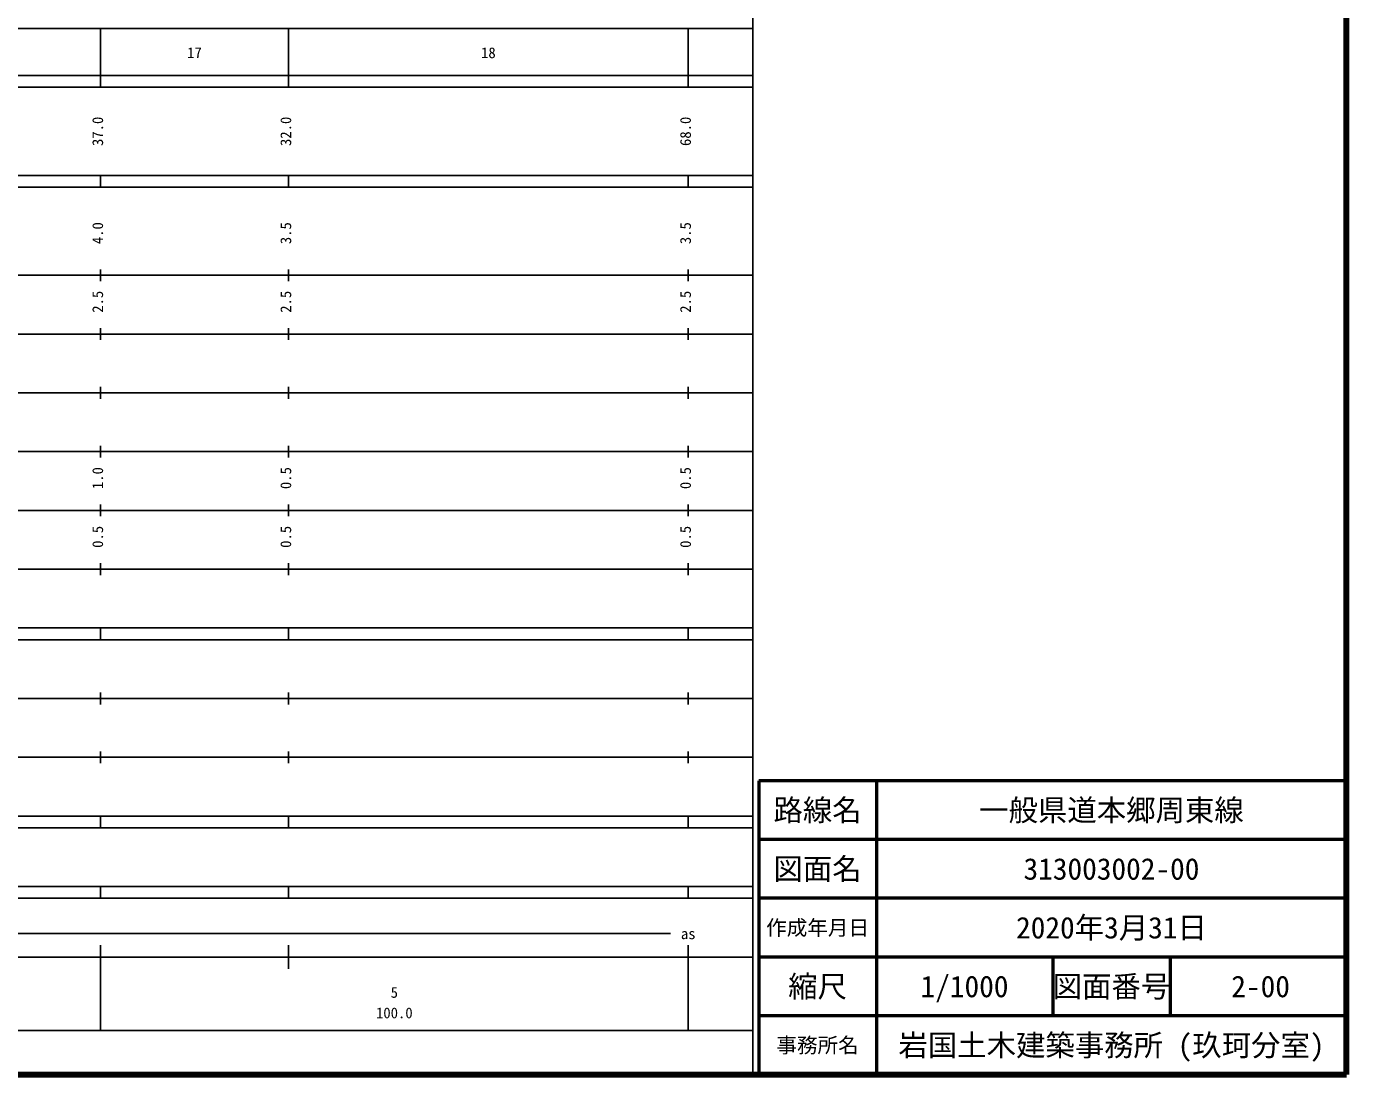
# Model space of a CAD drawing. Units: millimetres on the paper, enlarged 1000 times. Extents: x 40000 to 680000, y 20000 to 380000.
# Drawn here: x 455407 to 680000, y 20000 to 198357 of the extents above; entities that cross this region are included whole.
import ezdxf
from ezdxf.enums import TextEntityAlignment as Align

# ---------------------------------------------------------------- set-up
doc = ezdxf.new("R2010")
doc.units = ezdxf.units.MM
doc.header["$LTSCALE"] = 1000
for name, color, linetype, lineweight in [('M-TTL', 2, 'Continuous', 140), ('M-TTL-BAND', 7, 'Continuous', 25), ('M-TTL-FRAM', 2, 'Continuous', 50), ('M-TTL-LINE', 7, 'Continuous', 50)]:
    doc.layers.add(name, color=color, linetype=linetype, lineweight=lineweight)
doc.layers.add('M-TTL-TXT', color=7, linetype='Continuous')
doc.styles.add('ＭＳ ゴシック', font='')
doc.styles.get('ＭＳ ゴシック').set_extended_font_data('MS Gothic')

msp = doc.modelspace()

# ---------------------------------------------------------------- linework, layer by layer
at = {"layer": 'M-TTL'}
for p, q in [((680000, 20000), (680000, 380000)), ((40000, 20000), (680000, 20000))]:
    msp.add_line(p, q, dxfattribs=at)
at = {"layer": 'M-TTL-BAND'}
for p, q in [((579000, 20000), (579000, 370000)), ((68000, 198000), (579000, 198000)), ((468000, 188000), (468000, 198000)), ((500000, 188000), (500000, 198000)), ((568000, 188000), (568000, 198000)), ((40000, 190000), (579000, 190000)), ((40000, 188000), (579000, 188000)), ((40000, 173000), (579000, 173000)), ((468000, 171000), (468000, 173000)), ((500000, 171000), (500000, 173000)), ((568000, 171000), (568000, 173000)), ((40000, 171000), (579000, 171000)), ((40000, 156000), (579000, 156000)), ((468000, 155000), (468000, 157000)), ((500000, 155000), (500000, 157000)), ((568000, 155000), (568000, 157000)), ((46000, 146000), (579000, 146000)), ((468000, 145000), (468000, 147000)), ((500000, 145000), (500000, 147000)), ((568000, 145000), (568000, 147000)), ((52000, 136000), (579000, 136000)), ((468000, 135000), (468000, 137000)), ((500000, 135000), (500000, 137000)), ((568000, 135000), (568000, 137000)), ((46000, 126000), (579000, 126000)), ((468000, 125000), (468000, 127000)), ((500000, 125000), (500000, 127000)), ((568000, 125000), (568000, 127000)), ((468000, 115000), (468000, 117000)), ((500000, 115000), (500000, 117000)), ((568000, 115000), (568000, 117000)), ((52000, 116000), (579000, 116000)), ((46000, 106000), (579000, 106000)), ((468000, 105000), (468000, 107000)), ((500000, 105000), (500000, 107000)), ((568000, 105000), (568000, 107000)), ((40000, 96000), (579000, 96000)), ((468000, 94000), (468000, 96000)), ((500000, 94000), (500000, 96000)), ((568000, 94000), (568000, 96000)), ((40000, 94000), (579000, 94000)), ((49000, 84000), (579000, 84000)), ((468000, 83000), (468000, 85000)), ((500000, 83000), (500000, 85000)), ((568000, 83000), (568000, 85000)), ((468000, 73000), (468000, 75000)), ((500000, 73000), (500000, 75000)), ((568000, 73000), (568000, 75000)), ((40000, 74000), (579000, 74000)), ((40000, 64000), (579000, 64000)), ((468000, 62000), (468000, 64000)), ((500000, 62000), (500000, 64000)), ((568000, 62000), (568000, 64000)), ((40000, 62000), (579000, 62000)), ((40000, 52000), (579000, 52000)), ((468000, 50000), (468000, 52000)), ((500000, 50000), (500000, 52000)), ((568000, 50000), (568000, 52000)), ((40000, 50000), (579000, 50000)), ((71000, 44000), (565000, 44000)), ((468000, 27500), (468000, 42000)), ((500000, 38000), (500000, 42000)), ((568000, 27500), (568000, 42000)), ((40000, 40000), (579000, 40000)), ((68000, 27500), (579000, 27500))]:
    msp.add_line(p, q, dxfattribs=at)
at = {"layer": 'M-TTL-FRAM'}
for p, q in [((680000, 70000), (580000, 70000)), ((580000, 70000), (580000, 20000))]:
    msp.add_line(p, q, dxfattribs=at)
at = {"layer": 'M-TTL-LINE'}
for p, q in [((600000, 70000), (600000, 20000)), ((680000, 60000), (580000, 60000)), ((680000, 50000), (580000, 50000)), ((680000, 40000), (580000, 40000)), ((630000, 40000), (630000, 30000)), ((650000, 40000), (650000, 30000)), ((680000, 30000), (580000, 30000))]:
    msp.add_line(p, q, dxfattribs=at)

# ---------------------------------------------------------------- texts
at = {"layer": 'M-TTL-BAND', "style": 'ＭＳ ゴシック'}
for s, p in [('17', (484000, 192405)), ('18', (534000, 192405)), ('as', (568000, 42500)), ('5', (518000, 32523)), ('100.0', (518000, 29033))]:
    msp.add_text(s, height=1833, dxfattribs=at).set_placement(p, align=Align.BOTTOM_CENTER)
for s, p in [('37.0', (469000, 180500)), ('32.0', (501000, 180500)), ('68.0', (569000, 180500)), ('4.0', (469000, 163174)), ('3.5', (501000, 163174)), ('3.5', (569000, 163174)), ('2.5', (469000, 151500)), ('2.5', (501000, 151500)), ('2.5', (569000, 151500)), ('1.0', (469000, 121500)), ('0.5', (501000, 121500)), ('0.5', (569000, 121500)), ('0.5', (469000, 111500)), ('0.5', (501000, 111500)), ('0.5', (569000, 111500))]:
    msp.add_text(s, height=1833, rotation=90, dxfattribs=at).set_placement(p, align=Align.BOTTOM_CENTER)
at = {"layer": 'M-TTL-TXT', "style": 'ＭＳ ゴシック'}
for s, height, p in [('路線名', 3666, (590000, 65000)), ('路線名', 3666, (590000, 65000)), ('一般県道本郷周東線', 3666, (640000, 65000)), ('図面名', 3666, (590000, 55000)), ('図面名', 3666, (590000, 55000)), ('313003002-00', 3666, (640000, 55000)), ('2020年3月31日', 3666, (640000, 45000)), ('作成年月日', 2566, (590000, 45000)), ('作成年月日', 2566, (590000, 45000)), ('縮尺', 3666, (590000, 35000)), ('縮尺', 3666, (590000, 35000)), ('1/1000', 3666, (615000, 35000)), ('図面番号', 3666, (640000, 35000)), ('図面番号', 3666, (640000, 35000)), (' 2-00', 3666, (664125, 35000)), ('岩国土木建築事務所 (玖珂分室)', 3666, (640000, 25000)), ('事務所名', 2566, (590000, 25000)), ('事務所名', 2566, (590000, 25000))]:
    msp.add_text(s, height=height, dxfattribs=at).set_placement(p, align=Align.MIDDLE_CENTER)

doc.saveas('drawing.dxf')
